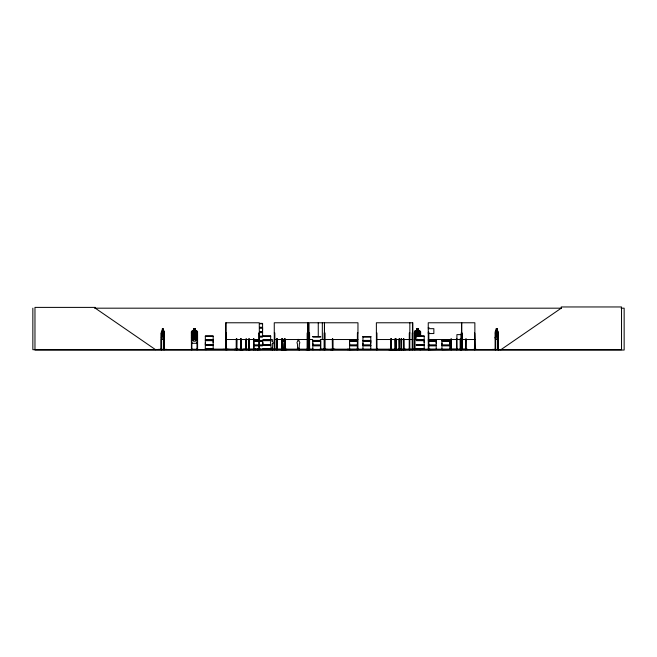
<?xml version="1.0" encoding="UTF-8"?>
<svg xmlns="http://www.w3.org/2000/svg" width="657" height="657" viewBox="0 0 657 657"><rect width="100%" height="100%" fill="white"/><g stroke="black" fill="none" stroke-linecap="round" stroke-linejoin="round"><path stroke-width="0.99" d="M213.172 344.514L205.337 344.514L205.345 342.593M213.164 342.593L213.164 340.671M262.578 341.188L262.578 343.118L262.586 341.188L254.76 341.188M262.578 329.945L262.578 328.024L259.687 328.024M262.825 344.514L262.825 342.593L262.816 344.514L270.651 344.514M312.822 345.04L312.822 341.188L320.657 341.188L320.657 345.04L312.822 345.04L312.831 343.118M320.649 341.188L320.649 345.04M357.293 345.04L349.598 345.04L349.606 343.118M362.951 345.04L362.951 341.188L370.786 341.188L370.778 345.04L362.951 345.04L362.96 343.118M370.778 343.118L370.778 341.188M424.184 342.593L424.184 340.671L416.357 340.671M436.199 343.118L436.199 341.188L428.898 341.188M441.947 345.04L441.947 341.188L449.782 341.188L449.774 345.04L441.947 345.04L441.956 343.118M449.774 343.118L449.774 341.188M222.937 349.376L229.211 349.352M321.191 349.368L327.465 349.352M419.922 349.253L409.196 349.606L409.295 332.951L409.861 332.951M284.752 348.161L284.99 343.677A1.396 1.396 0 0 0 284.703 341.484M250.194 349.639L243.492 349.352L262.907 349.376M248.601 349.639L248.617 349.081M213.172 345.286L205.337 345.286L205.271 349.122L313.397 349.171L313.397 349.688M312.765 349.639L312.822 345.812L320.657 345.812L320.657 349.524L312.781 349.54M349.573 349.68L357.433 349.524M396.475 349.376L396.385 338.996M428.356 349.68L436.215 349.532L436.207 345.812L428.898 345.812M163.938 339.267L164.332 337.222L163.995 339.267L161.638 339.267L161.392 331.695L162.378 330.964M459.678 349.376L465.649 349.253M497.866 339.267L498.269 337.222L497.924 339.267L495.485 339.267L495.206 337.213L495.567 339.201L497.899 339.201M259.868 349.68L259.868 349.253M260.008 349.376L259.909 349.081M158.411 349.376L166.96 349.376M163.79 349.655L163.782 338.856M163.93 349.639L163.971 332.951M492.52 349.376L501.127 349.639M497.981 349.639L497.957 332.951L498.425 332.951L498.425 349.688M282.305 349.647L282.247 338.856M281.081 349.647L286.994 349.688M311.254 349.376L305.858 349.688M388.689 349.647L405.96 349.376L393.51 349.688M388.722 349.376L392.853 349.688L388.722 349.606M234.294 349.639L238.195 349.647M238.228 349.376L234.303 349.376L243.23 349.647L239.271 349.376M194.373 333.469L194.464 333.51M197.502 337.213L196.813 339.201L192.082 339.201L191.458 337.213M197.568 337.222L196.862 339.267L192.025 339.267L191.392 337.222M197.576 341.229L196.862 343.283L192.025 343.283L191.392 341.229M275.291 349.376L286.994 349.343M205.263 349.064L213.18 349.007L213.164 345.286M191.236 349.639L191.286 349.081L191.984 349.081L191.984 349.688M274.117 349.647L274.191 349.081M324.394 349.606L324.435 322.776M414.312 349.606L414.403 332.951L414.969 332.951L415.035 349.688M428.109 349.606L428.175 349.081M414.945 338.823L418.879 330.964M497.226 328.968L496.216 328.968L496.281 331.029L495.715 331.719L495.633 349.688L495.715 349.081L495.156 349.081M441.915 349.549L441.947 345.812L449.782 345.812L449.782 349.524L441.923 349.68M191.392 335.711L192.049 334.971L193.454 334.971L193.454 332.91L195.515 332.91M191.458 335.735L192.082 335.045L196.821 335.045M417.014 339.267L415.076 339.267L414.436 337.222L414.436 331.695L415.093 330.964L416.505 330.964M414.444 331.695L415.101 330.964M257.815 349.581L257.24 349.672L257.363 349.081M259.187 349.081L258.924 349.672L259.334 349.352M225.721 349.688L225.762 322.776L259.252 322.776L259.499 349.36M270.635 349.68L270.75 348.777L270.906 349.36M271.152 349.581L272.975 349.688M272.302 349.688L272.729 349.68M272.671 349.672L272.844 348.777L272.68 349.36M284.933 349.68L284.489 349.68L285.212 349.672L285.13 338.996M284.621 349.59L284.571 349.081M299.272 349.36C300.035 348.054 298.418 350.181 299.305 349.688M283.652 339.365L283.307 341.484A1.396 1.396 0 0 0 283.019 343.677L283.307 349.056M298.04 339.365L297.695 341.484A1.396 1.396 0 0 0 297.407 343.677L297.695 349.056L299.091 349.056L299.378 343.677A1.396 1.396 0 0 0 299.091 341.484L298.738 339.365M500.913 349.688L561.226 308.182L561.226 306.959L621.53 306.959L621.53 349.688L32.85 349.688L32.85 308.182M193.519 335.045L192.493 335.727L192.493 339.57L193.519 341.221L195.441 341.221L196.476 339.57L196.476 335.727L195.441 335.045M298.894 349.688L299.6 349.672M94.509 308.182L561.538 308.182M621.07 308.182L624.15 308.182L624.15 350.041L34.969 350.041L34.969 307.394L95.281 307.394L95.281 308.182L155.586 349.688M259.679 323.375L262.595 323.384M259.687 323.531L262.595 323.531L262.578 327.252L259.687 327.252M259.679 323.77L262.578 323.77M259.704 327.514L262.644 327.514M428.315 327.514L428.849 327.514M259.704 327.753L262.644 327.753M428.315 327.753L428.849 327.753M428.282 328.672L433.858 328.672L433.858 333.551L428.282 333.551M496.183 328.902L497.259 328.902L497.226 331.029M162.345 328.968L163.322 328.968M195.441 328.968L193.519 328.968L193.519 331.029L192.493 331.719L192.493 335.563L193.519 337.213L195.441 337.213L196.476 335.563L196.476 331.719L195.441 331.029L195.515 328.902L193.454 328.902L193.454 330.964L192.049 330.964L191.392 331.695L191.417 349.688M416.571 328.968L418.501 328.968L418.493 331.029L419.527 331.719L419.519 335.563M496.388 329.313L496.996 329.313L496.996 330.003L496.388 330.003M163.297 330.964L164.332 331.686L164.242 349.688M195.515 330.964L196.845 330.964L197.568 331.686L197.609 349.376M496.24 330.964L495.493 330.964L495.206 331.728L495.214 349.688M497.201 330.964L498.269 331.686L498.178 349.688M161.663 331.029L163.979 331.029M192.082 331.029L196.813 331.029M415.125 331.029L419.872 331.029M495.509 331.029L497.899 331.029M259.687 331.867L262.586 331.867L262.586 328.024M259.704 332.138L262.644 332.138M428.315 332.138L428.849 332.138M259.704 332.376L262.644 332.376M428.315 332.376L428.849 332.376M259.687 332.647L262.586 332.647L262.586 336.351L259.687 336.351L262.578 336.253M163.782 332.951L164.242 332.951M191.351 332.951L191.918 332.951L191.852 349.688M193.519 332.984L195.441 332.984M197.502 332.951L196.936 332.951L197.001 349.688M225.762 332.951L226.328 332.951L226.213 349.688M259.252 332.951L258.686 332.951L258.686 349.688M274.248 332.951L274.823 332.951L274.881 349.688M309.02 332.951L309.57 332.951L309.619 349.688M357.975 332.951L357.408 332.951L357.342 349.688M376.371 332.951L376.937 332.951L377.003 349.688M412.842 332.951L412.226 332.951L412.235 349.688M420.554 332.951L419.979 332.951L419.987 335.899M428.241 332.951L428.807 332.951L428.873 349.688M495.214 332.951L495.682 332.951M195.515 334.971L196.845 334.971L197.576 335.702M205.329 336.031L213.18 336.031M262.808 336.031L270.659 336.031M416.349 336.031L424.2 336.031M262.808 336.17L270.659 336.179M416.349 336.187L424.2 336.17L424.184 339.891L416.357 339.891M205.345 336.417L213.164 336.417M262.825 336.417L270.643 336.417M416.366 336.417L424.184 336.417M259.679 336.515L262.595 336.556M312.814 336.556L320.665 336.556M362.951 336.556L370.794 336.556M259.687 336.688L262.595 336.688M312.814 336.696L320.665 336.688M259.679 336.934L262.578 336.934M312.831 336.934L320.649 336.934M362.96 336.934L370.778 336.934M161.335 337.222L161.696 339.267M161.663 339.201L163.979 339.201M415.125 339.201L417.031 339.201M225.762 339.521L259.252 339.521M274.256 339.521L308.412 339.521M309.02 339.521L312.716 339.521M320.296 339.521L357.975 339.521M376.371 339.521L412.842 339.521M428.241 339.521L474.863 339.521M213.172 339.891L205.337 339.891L205.337 336.187L213.18 336.179L213.164 339.891M262.816 339.891L270.651 339.891L270.651 336.187M205.288 340.162L213.229 340.162M262.767 340.162L270.709 340.162M416.3 340.162L424.25 340.162M205.288 340.4L213.229 340.4M254.76 340.416L262.586 340.416M262.767 340.4L270.709 340.4M312.822 340.416L320.657 340.416M349.598 340.416L357.293 340.416M416.3 340.4L424.25 340.4M428.898 340.416L436.207 340.416M441.947 340.416L449.782 340.416M254.702 340.687L262.644 340.687M262.816 340.671L270.651 340.671M312.765 340.687L320.706 340.687M349.54 340.687L357.351 340.687M362.902 340.687L370.844 340.687M428.315 340.687L436.256 340.687M441.89 340.687L449.831 340.687M254.702 340.926L262.644 340.926M312.765 340.926L320.706 340.926M349.54 340.926L357.351 340.926M362.902 340.926L370.844 340.926M428.315 340.926L436.256 340.926M441.89 340.926L449.831 340.926M357.293 341.188L349.598 341.188L349.598 345.04M416.357 344.514L424.192 344.514L424.192 340.671M205.288 344.785L213.229 344.785M262.767 344.785L270.709 344.785M416.3 344.785L424.25 344.785M205.288 345.024L213.229 345.024M254.76 345.04L262.586 345.04M262.767 345.024L270.709 345.024M416.3 345.024L424.25 345.024M428.898 345.04L436.207 345.04L436.207 341.188M254.702 345.303L262.644 345.303M262.816 345.286L270.651 345.286M312.765 345.303L320.706 345.303M349.54 345.303L357.351 345.303M362.902 345.303L370.844 345.303M416.357 345.286L424.192 345.286L424.192 348.998L416.341 349.154M428.315 345.303L436.256 345.303M441.89 345.303L449.831 345.303M254.702 345.541L262.644 345.541M312.765 345.541L320.706 345.541M349.54 345.541L357.351 345.541M362.902 345.541L370.844 345.541M428.315 345.541L436.256 345.541M441.89 345.541L449.831 345.541M254.76 345.812L262.586 345.812M357.293 345.812L349.598 345.812L349.598 349.524M284.325 348.136L283.684 348.136L283.684 349.36M284.883 348.777L285.039 349.688M205.345 348.9L213.164 348.9M262.825 348.9L270.643 348.9M416.366 348.9L424.184 348.9M270.659 348.998L262.8 349.154M161.072 349.081L161.638 349.081M163.733 349.081L164.299 349.081M197.568 349.081L196.87 349.081L196.87 349.688M475.027 349.081L474.609 349.688M497.907 349.081L498.482 349.081L498.458 349.688M191.984 349.253L196.87 349.253M271.341 349.245L272.236 349.245M297.941 349.245L298.836 349.245M330.586 349.688L335.086 349.368L330.652 349.647M451.523 349.253L456.41 349.253M473.048 349.368L476.892 349.368M243.484 349.376L250.243 349.688M270.741 349.36L272.844 349.36M286.961 349.376L280.999 349.688M297.342 349.36L299.436 349.36M312.831 349.417L320.649 349.417L320.649 345.812M335.086 349.368L330.602 349.343M349.606 349.417L357.424 349.417M362.96 349.417L370.778 349.417M428.38 349.417L436.199 349.417M441.956 349.417L449.774 349.417M239.304 349.647L243.197 349.606M299.461 349.59L297.342 349.508L297.342 348.777L297.506 349.36M393.576 349.647L405.977 349.639M420.694 349.639L420.62 349.081L420.488 349.688M457.124 349.606L457.034 338.856M466.371 349.606L466.347 349.081M410.001 349.639L409.927 349.081M358.147 349.647L358.04 349.081M308.174 349.68L308.1 332.951M259.679 349.655L259.704 349.081M283.758 349.639L283.799 349.171M255.729 349.639L255.663 349.081L255.557 349.688M255.959 349.647L255.934 349.081M284.35 339.365L284.703 339.973M420.554 331.719L420.554 336.294L420.628 331.686L419.889 330.964L418.558 330.964L418.566 328.902L416.497 328.902L416.571 331.029L415.536 331.719L415.544 335.563L416.571 337.213M163.322 331.029L163.815 331.719L163.815 335.563L163.322 337.213L162.41 337.213L161.918 335.563L162.312 328.902L163.355 328.902L163.265 331.029M419.273 336.31L417.951 334.076C420.661 331.678 418.312 330.479 417.507 333.6C416.801 330.471 414.37 331.703 417.096 334.068C414.214 337.016 416.76 337.632 417.54 334.52L418.263 335.809M163.93 330.964L164.299 331.719M495.715 335.563L496.216 337.213L497.168 337.213L497.669 335.563L497.201 328.902M412.883 349.352L412.842 322.776L376.371 322.776L376.436 349.688M257.454 349.655L257.421 349.081M409.196 349.606L409.089 349.171M498.146 338.856L498.121 349.688M496.24 328.902L496.216 331.029M495.493 332.951L495.526 349.688M495.403 332.951L495.403 349.688M474.986 349.688L474.641 332.951L474.748 349.688M474.888 349.688L474.863 322.776L428.241 322.776L428.307 349.688M467.398 349.688L467.398 349.171L320.427 349.171L320.427 349.688M466.281 338.856L466.174 349.688M465.78 349.081L465.78 349.688M465.714 338.856L465.649 349.688M461.797 332.951L461.904 349.647L461.937 332.951L461.165 332.951L461.099 349.688M461.731 322.776L461.756 349.688M461.575 322.776L461.575 349.688M461.263 339.513L461.263 334.627L456.902 334.627L456.902 339.513M461.23 349.081L461.23 349.688M460.697 338.856L460.762 349.688M460.639 349.081L460.631 349.688M460.13 338.856L460.204 349.688M460.072 349.081L460.089 349.688M456.976 349.081L456.968 349.688M456.467 338.856L456.533 349.688M456.41 349.081L456.41 349.688M451.523 349.081L451.523 349.688M451.458 338.856L451.392 349.688M450.957 349.081L450.957 349.688M450.891 338.856L450.842 349.688M430.023 349.171L430.023 349.688M428.742 349.081L428.742 349.688M420.045 349.081L420.045 349.688M419.979 349.081L419.922 349.688M414.904 349.081L414.904 349.688M414.468 349.081L414.468 349.688M412.563 332.951L412.514 349.688L412.448 322.776M412.161 349.081L412.169 349.688M409.861 322.776L409.796 349.688M409.36 349.081L409.36 349.688M403.899 338.856L403.899 349.688M403.759 338.856L403.809 349.688M403.669 349.081L403.685 349.688M403.472 338.856L403.546 349.688M403.332 338.856L403.423 349.688M403.283 349.081L403.283 349.688M401.558 349.081L401.558 349.688M401.517 338.856L401.542 349.688M401.337 338.856L401.32 349.688M401.131 338.856L401.172 349.688L401.09 349.081M399.768 338.856L399.579 349.688M399.382 338.856L399.464 349.688M399.242 338.856L399.316 349.688M399.103 338.856L399.136 349.688M399.054 349.081L399.054 349.688M396.097 338.996L396.072 349.688L396.064 349.081M395.58 338.856L395.58 349.688L395.44 338.856M395.35 349.081L395.366 349.688M395.153 338.856L395.227 349.688M395.013 338.856L395.103 349.688M394.964 349.081L394.964 349.688M391.358 338.856L391.408 349.688M391.211 338.856L391.26 349.688M391.12 349.081L391.022 349.688M390.923 338.856L390.874 349.688M390.784 338.856L390.808 349.688M377.783 349.171L377.783 349.688M376.872 349.081L376.88 349.688M376.305 349.081L376.33 349.688M357.909 349.688L357.975 322.776L309.02 322.776L309.045 349.688L308.971 349.081M357.474 349.081L357.474 349.688M356.858 349.171L356.858 349.688M350.025 349.171L350.025 349.688M349.163 349.171L349.163 349.688M349.056 349.171L349.056 349.688M348.185 349.171L348.185 349.688M347.323 349.171L347.323 349.688M333.386 349.171L333.386 349.688M332.853 338.996L332.853 349.688M332.697 338.996L332.697 349.688M332.606 349.081L332.631 349.688M332.458 338.996L332.524 349.688M332.302 338.996L332.409 349.688M332.253 349.081L332.253 349.688M325.116 349.688L325.051 332.951L324.213 332.951L324.221 349.688L324.188 349.081M324.985 349.081L324.985 349.688M324.484 322.776L324.501 349.688M323.934 349.171L323.934 349.688M323.072 349.171L323.072 349.688M322.332 322.776L322.332 339.521M319.565 349.171L319.565 349.688M318.259 322.776L318.259 336.565M312.535 349.171L312.535 349.688M309.554 349.081L309.463 349.688M309.422 332.951L309.348 349.688L309.176 332.951M308.609 349.081L308.609 349.688L308.568 332.951L307.172 332.951L307.106 349.688M308.412 349.688L308.412 322.776L274.256 322.776L274.314 349.688M308.314 349.081L308.256 349.688M307.944 322.776L307.969 349.688M307.87 349.081L307.788 349.688M307.739 322.776L307.648 349.688M307.542 332.951L307.542 349.688M307.492 349.081L307.492 349.688M307.238 349.081L307.238 349.688M298.713 349.36L298.713 348.136L298.073 348.136L298.073 349.36M285.286 338.996L285.327 349.688M284.818 338.996L284.842 349.688M284.67 338.996L284.727 349.688M284.415 338.996L284.489 349.688M284.259 338.996L284.259 349.688L284.218 349.081M283.118 349.36L282.953 348.777L282.937 349.688M282.338 338.856L282.395 349.688M282.173 349.081L282.157 349.688M281.919 349.081L281.919 349.688L281.828 338.856M281.738 338.856L281.672 349.688M277.303 338.856L277.361 349.688M277.205 338.856L277.131 349.688L277.123 349.081M276.86 349.081L276.934 349.688M276.794 338.856L276.728 349.688M276.696 338.856L276.696 349.688M274.757 349.081L274.749 349.688M272.113 349.36L272.113 348.136L271.472 348.136L271.472 349.36M260.164 349.081L260.188 349.688M258.62 349.081L258.62 349.688M257.618 349.081L257.651 349.688M255.795 349.081L255.819 349.688M254.16 349.081L254.16 349.688M254.103 338.856L254.087 349.688M253.906 349.081L253.922 349.688M253.618 338.856L253.618 349.688M253.503 338.856L253.561 349.688M249.274 338.856L249.332 349.688M249.167 338.856L249.077 349.688M248.855 349.081L248.872 349.688M248.675 338.856L248.781 349.688M246.326 338.996L246.342 349.688M246.235 349.081L246.211 349.688L246.161 338.996M245.989 338.996L245.973 349.688M241.267 349.081L241.267 349.688M241.218 338.856L241.185 349.688M241.078 338.856L241.012 349.688M240.864 349.081L240.864 349.688M240.774 338.856L240.725 349.688M240.643 338.856L240.585 349.688M236.914 349.081L236.914 349.688M236.865 338.856L236.775 349.688M236.725 338.856L236.635 349.688M236.512 349.081L236.487 349.688M236.421 338.856L236.372 349.688M236.282 338.856L236.315 349.688M227.683 349.171L227.683 349.688M226.394 349.081L226.394 349.688M226.18 332.951L226.18 349.688M225.967 322.776L225.959 349.688L225.901 349.081M213.164 344.514L213.172 340.671L205.337 340.671L205.337 344.514M206.75 349.171L206.75 349.688M205.526 349.171L205.526 349.688M197.437 349.081L197.437 349.688M191.458 331.728L191.458 341.221M164.078 349.081L164.078 349.688M161.614 349.081L161.622 349.688L161.589 332.951L161.129 332.951L161.096 349.688M161.392 338.856L161.417 349.688M161.318 332.951L161.31 349.688M272.778 343.677L272.491 349.056L271.095 349.056L270.807 343.677A1.396 1.396 0 0 1 271.095 341.484C269.822 338.733 273.764 338.733 272.491 341.484A1.396 1.396 0 0 1 272.778 343.677M163.642 336.441L162.788 334.52L161.934 336.524L162.575 334.068L162.016 331.678L162.772 333.6L163.601 331.711L162.985 334.076L163.642 336.441M497.661 336.441L496.774 334.52L495.887 336.441L496.561 334.068L495.978 331.678L497.168 331.719L497.168 335.563L496.216 335.563L496.216 331.719L496.758 333.6L497.62 331.711L496.979 334.076L497.661 336.441M194.538 334.585C193.388 334.758 198.956 339.439 194.899 334.076C197.609 331.678 195.269 330.479 194.456 333.6C193.758 330.471 191.327 331.703 194.053 334.068C190.998 337.484 193.996 337.181 194.505 334.585M196.287 340.457L195.581 340.466L194.488 338.527C193.675 341.804 191.261 340.597 194.053 338.076C191.327 335.711 193.758 334.479 194.456 337.608C195.236 334.651 197.7 335.275 194.907 338.092L196.287 340.457M163.158 329.313L162.575 329.313L162.575 330.003L163.158 330.003L163.158 329.313M195.096 329.313L193.864 329.313L193.864 330.003L195.096 330.003L195.096 329.313M418.156 329.313L416.908 329.313L416.908 330.003L418.156 330.003L418.148 329.313M163.322 331.719L162.41 331.719L162.41 335.563L163.322 335.563L163.322 331.719M195.441 331.719L193.519 331.719L193.519 335.563L195.441 335.563L195.441 331.719M418.501 331.719L416.571 331.719L416.571 335.563L418.501 335.563L418.493 331.719M195.096 333.329L193.864 333.329L193.864 334.011L195.096 334.011L195.096 333.329M195.441 335.727L193.519 335.727L193.519 339.57L195.441 339.57L195.441 335.727M370.794 336.696L362.951 336.696L362.96 340.416L370.786 340.416L370.786 336.713M370.786 345.812L362.951 345.812L362.951 349.524L370.794 349.532L370.778 345.812M257.166 349.688L257.166 349.081L257.133 349.688"/></g></svg>
